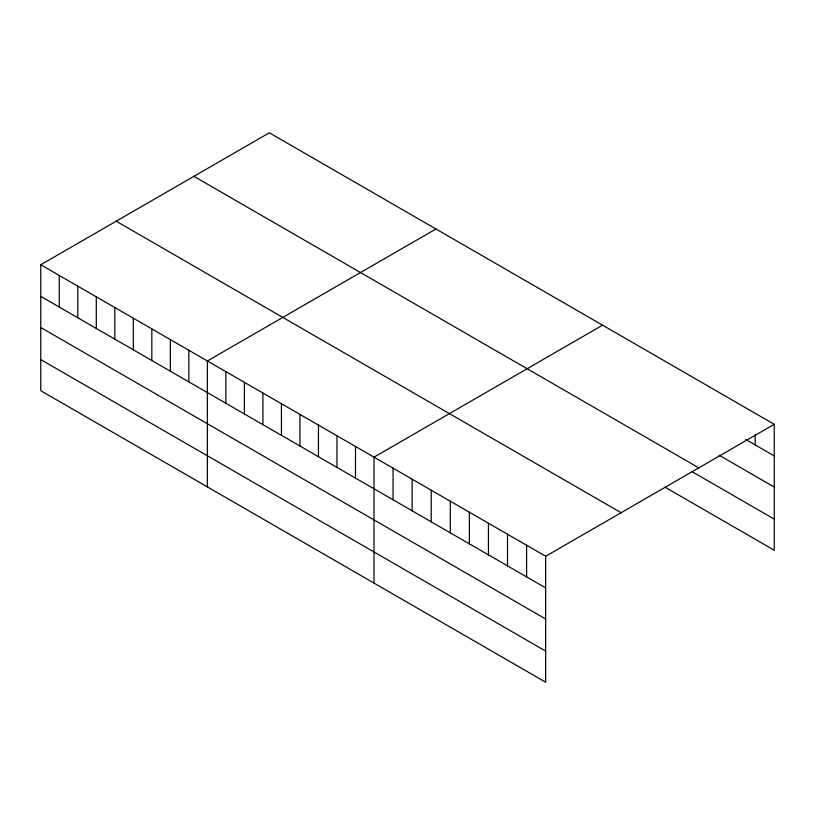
<?xml version="1.0" encoding="UTF-8"?>
<svg xmlns="http://www.w3.org/2000/svg" width="815" height="815" viewBox="0 0 815 815"><rect width="100%" height="100%" fill="white"/><g stroke="black" fill="none" stroke-linecap="round" stroke-linejoin="round"><path stroke-width="1.22" d="M40.75 264.763L545.663 556.268L545.663 682.206L40.75 390.701L40.75 264.763L269.337 132.794L774.25 424.299L774.25 550.237L665.101 487.217M435.954 228.984L207.367 360.964L207.367 486.901M602.58 325.185L373.993 457.164L373.993 583.092M545.663 556.268L774.25 424.299M745.633 439.397L774.25 455.911M719.146 455.228L774.25 487.044M193.899 176.346L698.812 467.851M691.589 471.386L774.25 519.114M116.188 221.211L621.101 512.727M40.75 296.375L545.663 587.89M40.75 327.508L545.663 619.013M40.75 359.578L545.663 651.083M755.179 434.782L755.179 444.898M526.592 545.255L526.592 576.877M507.511 534.243L507.511 565.865M488.44 523.24L488.44 554.852M469.369 512.228L469.369 543.839M450.288 501.215L450.288 532.827M431.216 490.202L431.216 521.814M412.146 479.189L412.146 510.801M393.064 468.177L393.064 499.789M355.483 446.467L355.483 478.089M336.962 435.781L336.962 467.392M318.451 425.094L318.451 456.706M299.94 414.407L299.94 446.019M281.43 403.72L281.43 435.332M262.909 393.024L262.909 424.646M244.398 382.337L244.398 413.949M225.887 371.65L225.887 403.262M188.856 350.277L188.856 381.889M170.345 339.58L170.345 371.202M151.834 328.893L151.834 360.505M133.314 318.207L133.314 349.818M114.803 307.52L114.803 339.132M96.292 296.833L96.292 328.445M77.782 286.136L77.782 317.758M59.261 275.45L59.261 307.072"/></g></svg>
